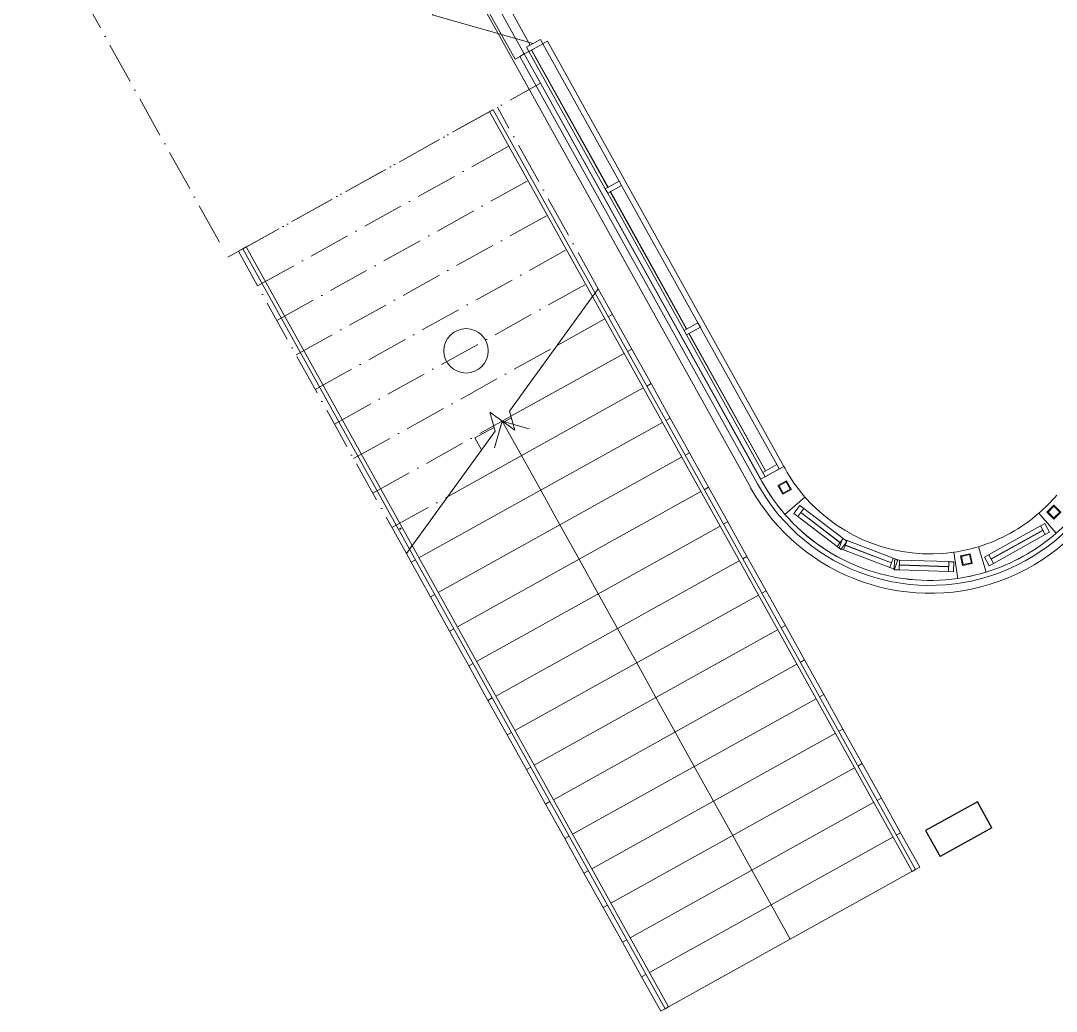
# Model space of a CAD drawing. Header units: millimetres. Extents: x -106764 to 80178, y -104573 to 57950.
# Drawn here: x -68798 to -58314, y -46179 to -36153 of the extents above; entities that cross this region are included whole.
import ezdxf

# ---------------------------------------------------------------- set-up
doc = ezdxf.new("R2010")
doc.units = ezdxf.units.MM
doc.header["$LTSCALE"] = 100
doc.linetypes.add('3 Punktstreckad', pattern=[6.2, 4.2, -1, 0, -1])
doc.linetypes.add('Overhead', pattern=[6.2, 4.2, -1, 0, -1])
for name, color, linetype, lineweight in [('A-13G---EDN', 1, 'Continuous', 9), ('A-27----', 1, '3 Punktstreckad', 13), ('A-27C---E-N', 7, 'Continuous', 18), ('A-27C---EJN', 1, 'Continuous', 9), ('A-27D---E-N', 7, 'Continuous', 9), ('A-42D--CE-N', 1, 'Continuous', 9), ('A-42D--FE-N', 1, 'Continuous', 9), ('A-42E---E-N', 7, 'Continuous', 9), ('A-44B---E-N', 1, 'Continuous', 9), ('A-45BY--E-N', 1, 'Continuous', 9), ('A-45CA--E-N', 1, 'Continuous', 9), ('A-45CA--EMN', 4, 'Overhead', 9)]:
    doc.layers.add(name, color=color, linetype=linetype, lineweight=lineweight)

# ---------------------------------------------------------------- blocks, each defined once
blk = doc.blocks.new('Pelare - Stål - VKR - VKR 100x100x8_0-3446802-A-40_P0010')
at = {"layer": 'A-27D---E-N'}
for p, q in [((50, 50), (-50, 50)), ((-50, 50), (-50, -50)), ((-42, -42), (-42, 42)), ((-42, 42), (42, 42)), ((42, 42), (42, -42)), ((50, -50), (50, 50)), ((-50, -50), (50, -50)), ((42, -42), (-42, -42))]:
    blk.add_line(p, q, dxfattribs=at)
blk = doc.blocks.new('System Panel - Partiglas_ tunnt - SG _SÄK_GLAS_-8047679-A-40_P0010')
at = {"layer": 'A-42D--FE-N'}
for p, q in [((-300, 1), (300, 1)), ((-300, -1), (-300, 1)), ((300, -1), (300, 1)), ((300, -1), (-300, -1))]:
    blk.add_line(p, q, dxfattribs=at)
blk = doc.blocks.new('Rectangular Mullion - 50x100_NY FASADPROFIL-4257304-A-40_P0010')
at = {"layer": 'A-42D--FE-N'}
for p, q in [((-58474, -41266), (-58999, -41558)), ((-58426, -41354), (-58950, -41645))]:
    blk.add_line(p, q, dxfattribs=at)
blk = doc.blocks.new('Rectangular Mullion - 50x100_NY FASADPROFIL-4255681-A-40_P0010')
at = {"layer": 'A-42D--FE-N'}
for p, q in [((0, 50), (-50, 50)), ((-50, 50), (-50, -50)), ((0, 50), (0, -50)), ((-50, -50), (0, -50))]:
    blk.add_line(p, q, dxfattribs=at)
blk = doc.blocks.new('Rectangular Mullion - 50x100_NY FASADPROFIL-4255682-A-40_P0010')
at = {"layer": 'A-42D--FE-N'}
for p, q in [((0, 50), (-50, 50)), ((-50, 50), (-50, -50)), ((0, 50), (0, -50)), ((-50, -50), (0, -50))]:
    blk.add_line(p, q, dxfattribs=at)
blk = doc.blocks.new('System Panel - Partiglas_ tunnt - SG _SÄK_GLAS_-8047608-A-40_P0010')
at = {"layer": 'A-42D--FE-N'}
for p, q in [((-250, 1), (250, 1)), ((-250, -1), (-250, 1)), ((250, -1), (250, 1)), ((250, -1), (-250, -1))]:
    blk.add_line(p, q, dxfattribs=at)
blk = doc.blocks.new('Rectangular Mullion - 50x100_NY FASADPROFIL-4257398-A-40_P0010')
at = {"layer": 'A-42D--FE-N'}
for p, q in [((-60473, -41394), (-60871, -41091)), ((-60534, -41474), (-60932, -41171))]:
    blk.add_line(p, q, dxfattribs=at)
blk = doc.blocks.new('System Panel - Partiglas_ tunnt - SG _SÄK_GLAS_-8047613-A-40_P0010')
at = {"layer": 'A-42D--FE-N'}
for p, q in [((-250, 1), (250, 1)), ((-250, -1), (-250, 1)), ((250, -1), (250, 1)), ((250, -1), (-250, -1))]:
    blk.add_line(p, q, dxfattribs=at)
blk = doc.blocks.new('Rectangular Mullion - 50x100_NY FASADPROFIL-4257399-A-40_P0010')
at = {"layer": 'A-42D--FE-N'}
for p, q in [((-59901, -41612), (-59401, -41628)), ((-59904, -41712), (-59405, -41728))]:
    blk.add_line(p, q, dxfattribs=at)
blk = doc.blocks.new('Rectangular Mullion - 50x100_NY FASADPROFIL-4257367-A-40_P0010')
at = {"layer": 'A-42D--FE-N'}
for p, q in [((0, 50), (-50, 50)), ((-50, 50), (-50, -50)), ((0, 50), (0, -50)), ((-50, -50), (0, -50))]:
    blk.add_line(p, q, dxfattribs=at)
blk = doc.blocks.new('Rectangular Mullion - 50x100_NY FASADPROFIL-4257368-A-40_P0010')
at = {"layer": 'A-42D--FE-N'}
for p, q in [((0, 50), (-50, 50)), ((-50, 50), (-50, -50)), ((0, 50), (0, -50)), ((-50, -50), (0, -50))]:
    blk.add_line(p, q, dxfattribs=at)
blk = doc.blocks.new('System Panel - 4150 GLAS - Säkerhetsglas _SG_-8952898-A-40_P0010')
at = {"layer": 'A-42D--FE-N'}
for p, q in [((-796, 51), (796, 51)), ((-796, 49), (-796, 51)), ((796, 49), (-796, 49)), ((796, 49), (796, 51))]:
    blk.add_line(p, q, dxfattribs=at)
blk = doc.blocks.new('Rectangular Mullion - 4150 STOMPROFIL-8952895-A-40_P0010')
at = {"layer": 'A-42D--FE-N'}
for p, q in [((-61918, -39255), (-61144, -40646)), ((-62058, -39333), (-61285, -40724))]:
    blk.add_line(p, q, dxfattribs=at)
blk = doc.blocks.new('CW Dörr-Glas-Ram1 - Biljettkassan_Bef-8952883-A-40_P0010')
at = {"layer": 'A-13G---EDN'}
blk.add_line((-530, 5), (220, 755), dxfattribs=at)
blk.add_arc((-530, 5), 1060, 0, 45, dxfattribs=at)
blk = doc.blocks.new('Rectangular Mullion - 4150 STOMPROFIL-8952861-A-40_P0010')
at = {"layer": 'A-42D--FE-N'}
for p, q in [((25, 80.5), (-25, 80.5)), ((-25, 80.5), (-25, -80.5)), ((25, 80.5), (25, -80.5)), ((-25, -80.5), (25, -80.5))]:
    blk.add_line(p, q, dxfattribs=at)
blk = doc.blocks.new('System Panel - 4150 GLAS - Säkerhetsglas _SG_-8952893-A-40_P0010')
at = {"layer": 'A-42D--FE-N'}
for p, q in [((-796, 51), (795, 51)), ((-796, 49), (-796, 51)), ((795, 49), (-796, 49)), ((795, 49), (795, 51))]:
    blk.add_line(p, q, dxfattribs=at)
blk = doc.blocks.new('Rectangular Mullion - 4150 STOMPROFIL-8952891-A-40_P0010')
at = {"layer": 'A-42D--FE-N'}
for p, q in [((-63653, -36464), (-62880, -37855)), ((-63512, -36386), (-62739, -37777))]:
    blk.add_line(p, q, dxfattribs=at)
blk = doc.blocks.new('Rectangular Mullion - 4150 STOMPROFIL-8952862-A-40_P0010')
at = {"layer": 'A-42D--FE-N'}
for p, q in [((25, 80.5), (-25, 80.5)), ((-25, 80.5), (-25, -80.5)), ((25, 80.5), (25, -80.5)), ((-25, -80.5), (25, -80.5))]:
    blk.add_line(p, q, dxfattribs=at)
blk = doc.blocks.new('System Panel - 4150 GLAS - Säkerhetsglas _SG_-8952899-A-40_P0010')
at = {"layer": 'A-42D--FE-N'}
for p, q in [((-795.5, 51), (795.5, 51)), ((-795.5, 49), (-795.5, 51)), ((795.5, 49), (-795.5, 49)), ((795.5, 49), (795.5, 51))]:
    blk.add_line(p, q, dxfattribs=at)
blk = doc.blocks.new('Rectangular Mullion - 4150 STOMPROFIL-8952897-A-40_P0010')
at = {"layer": 'A-42D--FE-N'}
for p, q in [((-62715, -37820), (-61942, -39211)), ((-62856, -37899), (-62083, -39289))]:
    blk.add_line(p, q, dxfattribs=at)
blk = doc.blocks.new('Scand bef sockel - Scand bef sockel-4258824-A-40_P0010')
at = {"layer": 'A-42E---E-N'}
for p, q in [((-61408, -40880), (-65661, -33230)), ((-63793, -36541), (-64357, -35527)), ((-64264, -35475), (-63700, -36489)), ((-63744, -36514), (-63793, -36541)), ((-63700, -36489), (-63744, -36514)), ((-61338, -40841), (-63744, -36514)), ((-63700, -36489), (-61307, -40794))]:
    blk.add_line(p, q, dxfattribs=at)
for radius, start, end in [(2077, 209.0697, 15.7928), (1997, 209.0697, 17.6031), (1947, 213.3855, 214.7933), (1947, 217.7103, 219.3721), (1947, 221.0623, 278.297), (1947, 286.9617, 311.0497), (1947, 281.2989, 282.5468)]:
    blk.add_arc((-59593, -39871), radius, start, end, dxfattribs=at)
blk = doc.blocks.new('Railing - Railing-7479048-A-40_P0010')
at = {"layer": 'A-45BY--E-N'}
for p, q in [((-64051, -37073), (-64016, -37054)), ((-63010, -38946), (-64051, -37073)), ((-62984, -38910), (-64016, -37054)), ((-62984, -38910), (-63010, -38946)), ((-59775, -44765), (-63010, -38946)), ((-59740, -44745), (-62984, -38910)), ((-59740, -44745), (-59775, -44765))]:
    blk.add_line(p, q, dxfattribs=at)
blk = doc.blocks.new('Railing - 10 mm-9523911-A-40_P0010')
at = {"layer": 'A-45BY--E-N'}
for start, end in [(360, 180), (180, 360)]:
    blk.add_arc((0, 0), 5, start, end, dxfattribs=at)
blk = doc.blocks.new('Railing - Railing-7479052-A-40_P0010')
at = {"layer": 'A-45BY--E-N'}
for p, q in [((-66550, -38463), (-66516, -38443)), ((-64862, -41501), (-66550, -38463)), ((-64836, -41465), (-66516, -38443)), ((-64836, -41465), (-64862, -41501)), ((-62275, -46154), (-64862, -41501)), ((-62240, -46135), (-64836, -41465)), ((-62240, -46135), (-62275, -46154))]:
    blk.add_line(p, q, dxfattribs=at)
at = {"rotation": 209.069744592114}
blk.add_blockref('Railing - 10 mm-9523911-A-40_P0010', (-64954, -41294), dxfattribs=at)
blk = doc.blocks.new('Balk under utvändig trappa - Balk under utvändig trappa-7481810-A-40_P0010')
at = {"layer": 'A-27D---E-N'}
for p, q in [((-63910, -40215), (-63831, -40171)), ((-64200, -40376), (-64006, -40269)), ((-64200, -40376), (-64133, -40496))]:
    blk.add_line(p, q, dxfattribs=at)
blk = doc.blocks.new('Rectangular Mullion - 4150 STOMPROFIL-8952874-A-40_P0010')
at = {"layer": 'A-42D--FE-N'}
for p, q in [((0, 80.5), (-50, 80.5)), ((-50, 80.5), (-50, -80.5)), ((0, 80.5), (0, -80.5)), ((-50, -80.5), (0, -80.5))]:
    blk.add_line(p, q, dxfattribs=at)

msp = doc.modelspace()

# ---------------------------------------------------------------- linework, layer by layer
for p, q in [((-59112.7, -44058.4), (-59637.2, -44350)), ((-58967, -44320.6), (-59112.7, -44058.4)), ((-58967, -44320.6), (-59491.4, -44612.2)), ((-59637.2, -44350), (-59491.4, -44612.2))]:
    msp.add_line(p, q)
at = {"layer": 'A-27----'}
for p, q in [((-68798.1, -34775.5), (-66701.7, -38546.8)), ((-66553.1, -38464.2), (-63535.1, -36786.5)), ((-66701.7, -38546.8), (-66518.1, -38444.8))]:
    msp.add_line(p, q, dxfattribs=at)
at = {"layer": 'A-27C---E-N'}
for p, q in [((-61073.2, -40663.6), (-61307.4, -40793.8)), ((-61060.4, -40686.5), (-61073.2, -40663.6)), ((-61294.7, -40816.7), (-61307.4, -40793.8)), ((-61061, -41149.7), (-60858.9, -40973.6)), ((-58314.3, -41339), (-58490.3, -41136.9)), ((-59024.9, -41733), (-59103.1, -41476.7)), ((-59312, -41797.3), (-59350.7, -41532.1))]:
    msp.add_line(p, q, dxfattribs=at)
for radius, start, end in [(1679, 209.06975, 221.06261), (1947, 209.06975, 221.06261), (1679, 311.04922, 319.84282), (1947, 311.04922, 319.84282), (1679, 278.29667, 286.96352), (1947, 278.29667, 286.96352)]:
    msp.add_arc((-59592.9, -39870.7), radius, start, end, dxfattribs=at)
at = {"layer": 'A-27C---EJN'}
for p, q in [((-63512.9, -36385), (-63466.1, -36359)), ((-63466.1, -36359), (-61073.2, -40663.6)), ((-63700.3, -36489.2), (-63653.6, -36463.2)), ((-61307.4, -40793.8), (-63700.3, -36489.2))]:
    msp.add_line(p, q, dxfattribs=at)
for radius, start, end in [(1679, 221.06261, 278.29667), (1947, 221.06261, 278.29667), (1679, 286.96352, 311.04922), (1947, 286.96352, 311.04922)]:
    msp.add_arc((-59592.9, -39870.7), radius, start, end, dxfattribs=at)
at = {"layer": 'A-27D---E-N'}
for start, end in [(0, 180), (180, 0)]:
    msp.add_arc((-64289.5, -39494.1), 225, start, end, dxfattribs=at)
at = {"layer": 'A-44B---E-N'}
msp.add_line((-64154.3, -35473), (-63639.2, -36399.5), dxfattribs=at)
at = {"layer": 'A-45CA--E-N'}
for p, q in [((-62951.5, -38865.4), (-62983.9, -38910)), ((-62806, -39127.1), (-62951.5, -38865.4)), ((-63009.8, -38945.8), (-63849.3, -40104.3)), ((-63367.3, -39439.1), (-62884.7, -39170.8)), ((-63367.3, -39439.1), (-62884.7, -39170.8)), ((-62849.7, -39151.4), (-62806, -39127.1)), ((-62849.7, -39151.4), (-62806, -39127.1)), ((-62611.6, -39476.7), (-62806, -39127.1)), ((-63834.9, -40156.7), (-62690.3, -39520.4)), ((-63834.9, -40156.7), (-62690.3, -39520.4)), ((-62655.3, -39501), (-62611.6, -39476.7)), ((-62655.3, -39501), (-62611.6, -39476.7)), ((-62417.3, -39826.3), (-62611.6, -39476.7)), ((-62461, -39850.6), (-62417.3, -39826.3)), ((-62461, -39850.6), (-62417.3, -39826.3)), ((-62222.9, -40175.9), (-62417.3, -39826.3)), ((-64478.1, -40971.9), (-62496, -39870.1)), ((-64478.1, -40971.9), (-62496, -39870.1)), ((-64049.2, -40113.8), (-63996, -40306.7)), ((-63796.2, -40297.2), (-64049.2, -40113.8)), ((-63849.3, -40104.3), (-63796.2, -40297.2)), ((-64766.4, -41589.8), (-62301.6, -40219.7)), ((-64766.4, -41589.8), (-62301.6, -40219.7)), ((-64010.5, -40254.3), (-63922.7, -40205.5)), ((-64010.5, -40254.3), (-63922.7, -40205.5)), ((-63922.7, -40205.5), (-64000.3, -40477.5)), ((-63728.3, -40555.1), (-63922.7, -40205.5)), ((-63922.7, -40205.5), (-63650.7, -40283.2)), ((-62266.6, -40200.2), (-62222.9, -40175.9)), ((-62266.6, -40200.2), (-62222.9, -40175.9)), ((-62028.6, -40525.5), (-62222.9, -40175.9)), ((-63996, -40306.7), (-64893.9, -41545.7)), ((-64572, -41939.4), (-62107.3, -40569.3)), ((-64572, -41939.4), (-62107.3, -40569.3)), ((-63534, -40904.7), (-63728.3, -40555.1)), ((-62072.3, -40549.8), (-62028.6, -40525.5)), ((-62072.3, -40549.8), (-62028.6, -40525.5)), ((-61834.2, -40875.2), (-62028.6, -40525.5)), ((-61877.9, -40899.5), (-61834.2, -40875.2)), ((-61877.9, -40899.5), (-61834.2, -40875.2)), ((-61639.9, -41224.8), (-61834.2, -40875.2)), ((-64377.7, -42289.1), (-61912.9, -40918.9)), ((-64377.7, -42289.1), (-61912.9, -40918.9)), ((-63339.6, -41254.4), (-63534, -40904.7)), ((-64183.3, -42638.7), (-61718.6, -41268.5)), ((-64183.3, -42638.7), (-61718.6, -41268.5)), ((-63145.3, -41604), (-63339.6, -41254.4)), ((-61683.6, -41249.1), (-61639.9, -41224.8)), ((-61683.6, -41249.1), (-61639.9, -41224.8)), ((-61445.5, -41574.4), (-61639.9, -41224.8)), ((-64845, -41633.6), (-64893.9, -41545.7)), ((-64845, -41633.6), (-64801.3, -41609.3)), ((-64845, -41633.6), (-64801.3, -41609.3)), ((-63989, -42988.3), (-61524.2, -41618.1)), ((-63989, -42988.3), (-61524.2, -41618.1)), ((-62950.9, -41953.6), (-63145.3, -41604)), ((-61489.2, -41598.7), (-61445.5, -41574.4)), ((-61489.2, -41598.7), (-61445.5, -41574.4)), ((-61251.2, -41924), (-61445.5, -41574.4)), ((-64650.7, -41983.2), (-64845, -41633.6)), ((-61294.9, -41948.3), (-61251.2, -41924)), ((-61294.9, -41948.3), (-61251.2, -41924)), ((-61056.8, -42273.6), (-61251.2, -41924)), ((-64650.7, -41983.2), (-64607, -41958.9)), ((-64650.7, -41983.2), (-64607, -41958.9)), ((-64456.3, -42332.8), (-64650.7, -41983.2)), ((-63794.6, -43337.9), (-61329.9, -41967.7)), ((-63794.6, -43337.9), (-61329.9, -41967.7)), ((-62756.6, -42303.2), (-62950.9, -41953.6)), ((-64456.3, -42332.8), (-64412.6, -42308.5)), ((-64456.3, -42332.8), (-64412.6, -42308.5)), ((-64262, -42682.4), (-64456.3, -42332.8)), ((-63600.3, -43687.5), (-61135.5, -42317.3)), ((-63600.3, -43687.5), (-61135.5, -42317.3)), ((-62562.2, -42652.8), (-62756.6, -42303.2)), ((-61100.5, -42297.9), (-61056.8, -42273.6)), ((-61100.5, -42297.9), (-61056.8, -42273.6)), ((-60862.5, -42623.2), (-61056.8, -42273.6)), ((-64262, -42682.4), (-64218.3, -42658.1)), ((-64262, -42682.4), (-64218.3, -42658.1)), ((-63405.9, -44037.1), (-60941.2, -42666.9)), ((-63405.9, -44037.1), (-60941.2, -42666.9)), ((-62367.9, -43002.4), (-62562.2, -42652.8)), ((-60906.2, -42647.5), (-60862.5, -42623.2)), ((-60906.2, -42647.5), (-60862.5, -42623.2)), ((-60668.1, -42972.8), (-60862.5, -42623.2)), ((-64067.6, -43032), (-64262, -42682.4)), ((-60711.9, -42997.1), (-60668.1, -42972.8)), ((-60711.9, -42997.1), (-60668.1, -42972.8)), ((-60473.8, -43322.4), (-60668.1, -42972.8)), ((-64067.6, -43032), (-64023.9, -43007.7)), ((-64067.6, -43032), (-64023.9, -43007.7)), ((-63873.3, -43381.6), (-64067.6, -43032)), ((-63211.6, -44386.7), (-60746.8, -43016.6)), ((-63211.6, -44386.7), (-60746.8, -43016.6)), ((-62173.5, -43352), (-62367.9, -43002.4)), ((-63873.3, -43381.6), (-63829.6, -43357.3)), ((-63873.3, -43381.6), (-63829.6, -43357.3)), ((-63678.9, -43731.2), (-63873.3, -43381.6)), ((-63017.2, -44736.3), (-60552.5, -43366.2)), ((-63017.2, -44736.3), (-60552.5, -43366.2)), ((-61979.2, -43701.6), (-62173.5, -43352)), ((-60517.5, -43346.7), (-60473.8, -43322.4)), ((-60517.5, -43346.7), (-60473.8, -43322.4)), ((-60279.5, -43672.1), (-60473.8, -43322.4)), ((-63678.9, -43731.2), (-63635.2, -43706.9)), ((-63678.9, -43731.2), (-63635.2, -43706.9)), ((-62822.9, -45085.9), (-60358.1, -43715.8)), ((-62822.9, -45085.9), (-60358.1, -43715.8)), ((-61784.8, -44051.3), (-61979.2, -43701.6)), ((-60323.2, -43696.3), (-60279.5, -43672.1)), ((-60323.2, -43696.3), (-60279.5, -43672.1)), ((-60085.1, -44021.7), (-60279.5, -43672.1)), ((-63484.6, -44080.8), (-63678.9, -43731.2)), ((-60128.8, -44046), (-60085.1, -44021.7)), ((-60128.8, -44046), (-60085.1, -44021.7)), ((-59890.8, -44371.3), (-60085.1, -44021.7)), ((-63484.6, -44080.8), (-63440.9, -44056.5)), ((-63484.6, -44080.8), (-63440.9, -44056.5)), ((-63290.2, -44430.5), (-63484.6, -44080.8)), ((-62628.5, -45435.6), (-60163.8, -44065.4)), ((-62628.5, -45435.6), (-60163.8, -44065.4)), ((-61590.5, -44400.9), (-61784.8, -44051.3)), ((-63290.2, -44430.5), (-63246.5, -44406.2)), ((-63290.2, -44430.5), (-63246.5, -44406.2)), ((-63095.9, -44780.1), (-63290.2, -44430.5)), ((-62434.2, -45785.2), (-59969.4, -44415)), ((-62434.2, -45785.2), (-59969.4, -44415)), ((-61396.1, -44750.5), (-61590.5, -44400.9)), ((-59934.5, -44395.6), (-59890.8, -44371.3)), ((-59934.5, -44395.6), (-59890.8, -44371.3)), ((-59696.4, -44720.9), (-59890.8, -44371.3)), ((-63095.9, -44780.1), (-63052.2, -44755.8)), ((-63095.9, -44780.1), (-63052.2, -44755.8)), ((-62239.8, -46134.8), (-59775.1, -44764.6)), ((-62239.8, -46134.8), (-59775.1, -44764.6)), ((-61201.8, -45100.1), (-61396.1, -44750.5)), ((-59740.1, -44745.2), (-59696.4, -44720.9)), ((-59740.1, -44745.2), (-59696.4, -44720.9)), ((-62901.5, -45129.7), (-63095.9, -44780.1)), ((-62901.5, -45129.7), (-62857.8, -45105.4)), ((-62901.5, -45129.7), (-62857.8, -45105.4)), ((-62707.2, -45479.3), (-62901.5, -45129.7)), ((-61007.4, -45449.7), (-61201.8, -45100.1)), ((-62707.2, -45479.3), (-62663.5, -45455)), ((-62707.2, -45479.3), (-62663.5, -45455)), ((-62512.8, -45828.9), (-62707.2, -45479.3)), ((-62512.8, -45828.9), (-62469.1, -45804.6)), ((-62512.8, -45828.9), (-62469.1, -45804.6)), ((-62318.5, -46178.5), (-62512.8, -45828.9)), ((-62318.5, -46178.5), (-62274.8, -46154.2)), ((-62318.5, -46178.5), (-62274.8, -46154.2))]:
    msp.add_line(p, q, dxfattribs=at)
at = {"layer": 'A-45CA--EMN'}
for p, q in [((-66594.2, -38487.1), (-63972.1, -37029.4)), ((-62951.5, -38865.4), (-63972.1, -37029.4)), ((-66399.8, -38836.7), (-63777.7, -37379)), ((-66399.8, -38836.7), (-63777.7, -37379)), ((-66205.5, -39186.3), (-63583.4, -37728.7)), ((-66205.5, -39186.3), (-63583.4, -37728.7)), ((-66011.1, -39535.9), (-63389, -38078.3)), ((-66011.1, -39535.9), (-63389, -38078.3)), ((-65816.8, -39885.5), (-63194.7, -38427.9)), ((-65816.8, -39885.5), (-63194.7, -38427.9)), ((-64893.9, -41545.7), (-66594.2, -38487.1)), ((-65622.4, -40235.1), (-63000.3, -38777.5)), ((-65622.4, -40235.1), (-63000.3, -38777.5)), ((-65428.1, -40584.7), (-63367.3, -39439.1)), ((-65428.1, -40584.7), (-63367.3, -39439.1)), ((-65233.7, -40934.3), (-64010.5, -40254.3)), ((-65233.7, -40934.3), (-64010.5, -40254.3)), ((-63922.7, -40205.5), (-63834.9, -40156.7)), ((-63922.7, -40205.5), (-63834.9, -40156.7)), ((-65039.4, -41283.9), (-64478.1, -40971.9)), ((-65039.4, -41283.9), (-64478.1, -40971.9))]:
    msp.add_line(p, q, dxfattribs=at)

# ---------------------------------------------------------------- block references
at = {"layer": 'A-27D---E-N'}
msp.add_blockref('Balk under utvändig trappa - Balk under utvändig trappa-7481810-A-40_P0010', (0, 0), dxfattribs=at)
for p, rotation in [((-61064.2, -40877.4), 29.06974655944154), ((-58337.8, -41125.8), 44.99999999999855), ((-59223.9, -41606.9), 11.99999999999882)]:
    msp.add_blockref('Pelare - Stål - VKR - VKR 100x100x8_0-3446802-A-40_P0010', p, dxfattribs=dict(at, rotation=rotation))
at = {"layer": 'A-42D--CE-N', "rotation": 119.0697465594421}
msp.add_blockref('CW Dörr-Glas-Ram1 - Biljettkassan_Bef-8952883-A-40_P0010', (-63864.4, -35918.3), dxfattribs=at)
at = {"layer": 'A-42D--FE-N', "extrusion": (0, 0, -1)}
for name, p, rotation in [('Rectangular Mullion - 4150 STOMPROFIL-8952861-A-40_P0010', (63594.8, -36403.3), 60.93025344055796), ('Rectangular Mullion - 4150 STOMPROFIL-8952862-A-40_P0010', (62797.4, -37837.6), 60.93025344055796), ('Rectangular Mullion - 4150 STOMPROFIL-8952862-A-40_P0010', (62000.1, -39271.9), 60.93025344055796), ('Rectangular Mullion - 50x100_NY FASADPROFIL-4255681-A-40_P0010', (58406.1, -41285.8), 150.9302534405575), ('Rectangular Mullion - 50x100_NY FASADPROFIL-4255681-A-40_P0010', (60463.8, -41464.4), 217.2998328800068), ('Rectangular Mullion - 50x100_NY FASADPROFIL-4255681-A-40_P0010', (59935.3, -41657.7), 200.8448185007819), ('Rectangular Mullion - 50x100_NY FASADPROFIL-4257367-A-40_P0010', (59952.7, -41660.7), 1.828200554875422)]:
    msp.add_blockref(name, p, dxfattribs=dict(at, rotation=rotation))
at = {"layer": 'A-42D--FE-N'}
for name in ['Rectangular Mullion - 4150 STOMPROFIL-8952891-A-40_P0010', 'Rectangular Mullion - 4150 STOMPROFIL-8952897-A-40_P0010', 'Rectangular Mullion - 4150 STOMPROFIL-8952895-A-40_P0010', 'Rectangular Mullion - 50x100_NY FASADPROFIL-4257398-A-40_P0010', 'Rectangular Mullion - 50x100_NY FASADPROFIL-4257304-A-40_P0010', 'Rectangular Mullion - 50x100_NY FASADPROFIL-4257399-A-40_P0010']:
    msp.add_blockref(name, (0, 0), dxfattribs=at)
for name, p, rotation in [('System Panel - 4150 GLAS - Säkerhetsglas _SG_-8952893-A-40_P0010', (-63196.4, -37119.9), 119.0697465594421), ('System Panel - 4150 GLAS - Säkerhetsglas _SG_-8952899-A-40_P0010', (-62398.8, -38554.8), 119.0697465594421), ('System Panel - 4150 GLAS - Säkerhetsglas _SG_-8952898-A-40_P0010', (-61601.3, -39989.4), 119.0697465594421), ('Rectangular Mullion - 4150 STOMPROFIL-8952874-A-40_P0010', (-61190.3, -40728.7), 299.0697465594421), ('Rectangular Mullion - 50x100_NY FASADPROFIL-4255682-A-40_P0010', (-60941.1, -41100.8), 142.7001671199932), ('System Panel - Partiglas_ tunnt - SG _SÄK_GLAS_-8047608-A-40_P0010', (-60702.4, -41282.6), 322.7001671199933), ('Rectangular Mullion - 50x100_NY FASADPROFIL-4257398-A-40_P0010', (-13693.3, 15235.6), 16.4550143792258), ('Rectangular Mullion - 50x100_NY FASADPROFIL-4255682-A-40_P0010', (-60496, -41444.2), 159.1551814992182), ('System Panel - Partiglas_ tunnt - SG _SÄK_GLAS_-8047679-A-40_P0010', (-58712, -41455.9), 29.0697465594425), ('System Panel - Partiglas_ tunnt - SG _SÄK_GLAS_-8047608-A-40_P0010', (-60215.6, -41550.9), 339.1551814992181), ('Rectangular Mullion - 50x100_NY FASADPROFIL-4255682-A-40_P0010', (-59017.9, -41625.9), 209.0697465594425), ('System Panel - Partiglas_ tunnt - SG _SÄK_GLAS_-8047613-A-40_P0010', (-59652.8, -41670.3), 178.1717994451246), ('Rectangular Mullion - 50x100_NY FASADPROFIL-4257368-A-40_P0010', (-59353, -41679.9), 358.1717994451245)]:
    msp.add_blockref(name, p, dxfattribs=dict(at, rotation=rotation))
at = {"layer": 'A-42E---E-N'}
msp.add_blockref('Scand bef sockel - Scand bef sockel-4258824-A-40_P0010', (0, 0), dxfattribs=at)
at = {"layer": 'A-45BY--E-N'}
for name in ['Railing - Railing-7479048-A-40_P0010', 'Railing - Railing-7479052-A-40_P0010']:
    msp.add_blockref(name, (0, 0), dxfattribs=at)

doc.saveas('drawing.dxf')
